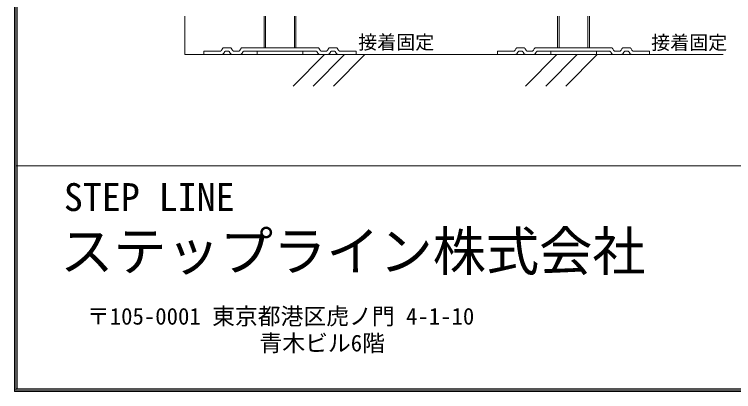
# Model space of a CAD drawing. Units: millimetres on the paper, enlarged 20 times, with parts at other scales. Extents: x -4101 to 4099, y -29121 to 2820.
# Drawn here: x -4004 to -2112, y -2820 to -1829 of the extents above; entities that cross this region are included whole.
import ezdxf
from ezdxf.enums import TextEntityAlignment as Align

# ---------------------------------------------------------------- set-up
doc = ezdxf.new("R2010")
doc.units = ezdxf.units.MM
doc.header["$LTSCALE"] = 20
doc.layers.add('3-0_構造符号', color=7, linetype='Continuous', lineweight=18)
doc.layers.add('F-F_F-F', color=7, linetype='Continuous', lineweight=9)
doc.styles.add('ＭＳ ゴシック', font='')
doc.styles.get('ＭＳ ゴシック').set_extended_font_data('MS Gothic')

msp = doc.modelspace()

# ---------------------------------------------------------------- linework, layer by layer
at = {"layer": '3-0_構造符号'}
for p, q in [((-3554.86, -1833.82), (-3554.86, -1934.89)), ((-3346.64, -1916.71), (-3346.64, -1833.82)), ((-3342.86, -1916.71), (-3342.86, -1833.82)), ((-3266.86, -1833.82), (-3266.86, -1916.71)), ((-3263.08, -1833.82), (-3263.08, -1916.71)), ((-2574.64, -1911.73), (-2574.64, -1833.82)), ((-2574.64, -1916.71), (-2574.64, -1833.82)), ((-2570.86, -1911.73), (-2570.86, -1833.82)), ((-2570.86, -1916.71), (-2570.86, -1833.82)), ((-2494.86, -1833.82), (-2494.86, -1911.73)), ((-2494.86, -1833.82), (-2494.86, -1916.71)), ((-2491.08, -1833.82), (-2491.08, -1911.73)), ((-2491.08, -1833.82), (-2491.08, -1916.71)), ((-3504.86, -1934.89), (-3504.86, -1925.71)), ((-3462.94, -1925.71), (-3504.86, -1925.71)), ((-3458.61, -1923.21), (-3456.3, -1919.21)), ((-3452.8, -1931.14), (-3451.11, -1928.21)), ((-3451.97, -1916.71), (-3436.48, -1916.71)), ((-3441.67, -1925.71), (-3446.78, -1925.71)), ((-3435.65, -1931.14), (-3437.34, -1928.21)), ((-3432.15, -1919.21), (-3429.84, -1923.21)), ((-3414.66, -1925.71), (-3425.51, -1925.71)), ((-3410.33, -1923.21), (-3408.02, -1919.21)), ((-3404.51, -1931.14), (-3402.82, -1928.21)), ((-3403.69, -1916.71), (-3206.03, -1916.71)), ((-3398.49, -1925.71), (-3211.23, -1925.71)), ((-3364.86, -1934.89), (-3364.86, -1925.71)), ((-3244.86, -1934.89), (-3244.86, -1925.71)), ((-3205.2, -1931.14), (-3206.9, -1928.21)), ((-3199.39, -1923.21), (-3201.7, -1919.21)), ((-3195.06, -1925.71), (-3184.21, -1925.71)), ((-3177.57, -1919.21), (-3179.88, -1923.21)), ((-3174.07, -1931.14), (-3172.38, -1928.21)), ((-3157.75, -1916.71), (-3173.24, -1916.71)), ((-3168.05, -1925.71), (-3162.94, -1925.71)), ((-3156.92, -1931.14), (-3158.61, -1928.21)), ((-3151.11, -1923.21), (-3153.42, -1919.21)), ((-3146.78, -1925.71), (-3104.86, -1925.71)), ((-3104.86, -1925.71), (-3104.86, -1934.89)), ((-3104.86, -1934.89), (-3104.86, -1925.71)), ((-2732.86, -1934.89), (-2732.86, -1925.71)), ((-2690.94, -1925.71), (-2732.86, -1925.71)), ((-2686.61, -1923.21), (-2684.3, -1919.21)), ((-2680.8, -1931.14), (-2679.11, -1928.21)), ((-2679.97, -1916.71), (-2664.48, -1916.71)), ((-2669.67, -1925.71), (-2674.78, -1925.71)), ((-2663.65, -1931.14), (-2665.34, -1928.21)), ((-2660.15, -1919.21), (-2657.84, -1923.21)), ((-2642.66, -1925.71), (-2653.51, -1925.71)), ((-2638.33, -1923.21), (-2636.02, -1919.21)), ((-2632.51, -1931.14), (-2630.82, -1928.21)), ((-2631.69, -1916.71), (-2434.03, -1916.71)), ((-2626.49, -1925.71), (-2439.23, -1925.71)), ((-2592.86, -1934.89), (-2592.86, -1925.71)), ((-2472.86, -1934.89), (-2472.86, -1925.71)), ((-2433.2, -1931.14), (-2434.9, -1928.21)), ((-2427.39, -1923.21), (-2429.7, -1919.21)), ((-2423.06, -1925.71), (-2412.21, -1925.71)), ((-2405.57, -1919.21), (-2407.88, -1923.21)), ((-2402.07, -1931.14), (-2400.38, -1928.21)), ((-2385.75, -1916.71), (-2401.24, -1916.71)), ((-2396.05, -1925.71), (-2390.94, -1925.71)), ((-2384.92, -1931.14), (-2386.61, -1928.21)), ((-2379.11, -1923.21), (-2381.42, -1919.21)), ((-2374.78, -1925.71), (-2332.86, -1925.71)), ((-2332.86, -1925.71), (-2332.86, -1934.89)), ((-2332.86, -1934.89), (-2332.86, -1925.71)), ((-3554.86, -1934.89), (-2139.13, -1934.89)), ((-3270.56, -2017.4), (-3188.04, -1934.89)), ((-3217.52, -2017.4), (-3135.01, -1934.89)), ((-3164.49, -2017.4), (-3081.97, -1934.89)), ((-2659.1, -2017.4), (-2576.59, -1934.89)), ((-2606.07, -2017.4), (-2523.55, -1934.89)), ((-2553.04, -2017.4), (-2470.52, -1934.89))]:
    msp.add_line(p, q, dxfattribs=at)
at = {"layer": '3-0_構造符号', "color": 4}
for p, q in [((-3459.29, -1934.89), (-3504.86, -1934.89)), ((-3411.01, -1934.89), (-3429.16, -1934.89)), ((-3364.86, -1934.89), (-3244.86, -1934.89)), ((-3198.71, -1934.89), (-3180.56, -1934.89)), ((-3150.42, -1934.89), (-3104.86, -1934.89)), ((-2325.36, -1934.89), (-2740.36, -1934.89))]:
    msp.add_line(p, q, dxfattribs=at)
at = {"layer": '3-0_構造符号'}
for points in [[(-3462.94, -1925.71), (-3462.42, -1925.68), (-3461.9, -1925.6), (-3461.4, -1925.46), (-3460.91, -1925.28), (-3460.44, -1925.04), (-3460, -1924.75), (-3459.6, -1924.42), (-3459.23, -1924.05), (-3458.9, -1923.65), (-3458.61, -1923.21)], [(-3451.97, -1916.71), (-3452.49, -1916.74), (-3453.01, -1916.82), (-3453.52, -1916.95), (-3454.01, -1917.14), (-3454.47, -1917.38), (-3454.91, -1917.66), (-3455.32, -1917.99), (-3455.69, -1918.36), (-3456.02, -1918.77), (-3456.3, -1919.21)], [(-3446.78, -1925.71), (-3447.3, -1925.74), (-3447.82, -1925.82), (-3448.32, -1925.95), (-3448.81, -1926.14), (-3449.28, -1926.38), (-3449.71, -1926.66), (-3450.12, -1926.99), (-3450.49, -1927.36), (-3450.82, -1927.77), (-3451.11, -1928.21)], [(-3437.34, -1928.21), (-3437.63, -1927.77), (-3437.96, -1927.36), (-3438.33, -1926.99), (-3438.73, -1926.66), (-3439.17, -1926.38), (-3439.64, -1926.14), (-3440.13, -1925.95), (-3440.63, -1925.82), (-3441.15, -1925.74), (-3441.67, -1925.71)], [(-3432.15, -1919.21), (-3432.43, -1918.77), (-3432.76, -1918.36), (-3433.13, -1917.99), (-3433.54, -1917.66), (-3433.98, -1917.38), (-3434.44, -1917.14), (-3434.93, -1916.95), (-3435.44, -1916.82), (-3435.95, -1916.74), (-3436.48, -1916.71)], [(-3429.84, -1923.21), (-3429.55, -1923.65), (-3429.22, -1924.05), (-3428.85, -1924.42), (-3428.45, -1924.75), (-3428.01, -1925.04), (-3427.54, -1925.28), (-3427.05, -1925.46), (-3426.55, -1925.6), (-3426.03, -1925.68), (-3425.51, -1925.71)], [(-3414.66, -1925.71), (-3414.14, -1925.68), (-3413.62, -1925.6), (-3413.11, -1925.46), (-3412.62, -1925.28), (-3412.16, -1925.04), (-3411.72, -1924.75), (-3411.31, -1924.42), (-3410.94, -1924.05), (-3410.61, -1923.65), (-3410.33, -1923.21)], [(-3403.69, -1916.71), (-3404.21, -1916.74), (-3404.73, -1916.82), (-3405.23, -1916.95), (-3405.72, -1917.14), (-3406.19, -1917.38), (-3406.63, -1917.66), (-3407.03, -1917.99), (-3407.4, -1918.36), (-3407.73, -1918.77), (-3408.02, -1919.21)], [(-3398.49, -1925.71), (-3399.01, -1925.74), (-3399.53, -1925.82), (-3400.04, -1925.95), (-3400.53, -1926.14), (-3400.99, -1926.38), (-3401.43, -1926.66), (-3401.84, -1926.99), (-3402.21, -1927.36), (-3402.54, -1927.77), (-3402.82, -1928.21)], [(-3206.9, -1928.21), (-3207.18, -1927.77), (-3207.51, -1927.36), (-3207.88, -1926.99), (-3208.29, -1926.66), (-3208.73, -1926.38), (-3209.19, -1926.14), (-3209.68, -1925.95), (-3210.19, -1925.82), (-3210.7, -1925.74), (-3211.23, -1925.71)], [(-3201.7, -1919.21), (-3201.98, -1918.77), (-3202.31, -1918.36), (-3202.68, -1917.99), (-3203.09, -1917.66), (-3203.53, -1917.38), (-3204, -1917.14), (-3204.48, -1916.95), (-3204.99, -1916.82), (-3205.51, -1916.74), (-3206.03, -1916.71)], [(-3199.39, -1923.21), (-3199.1, -1923.65), (-3198.78, -1924.05), (-3198.41, -1924.42), (-3198, -1924.75), (-3197.56, -1925.04), (-3197.09, -1925.28), (-3196.6, -1925.46), (-3196.1, -1925.6), (-3195.58, -1925.68), (-3195.06, -1925.71)], [(-3184.21, -1925.71), (-3183.69, -1925.68), (-3183.17, -1925.6), (-3182.67, -1925.46), (-3182.18, -1925.28), (-3181.71, -1925.04), (-3181.27, -1924.75), (-3180.87, -1924.42), (-3180.5, -1924.05), (-3180.17, -1923.65), (-3179.88, -1923.21)], [(-3173.24, -1916.71), (-3173.76, -1916.74), (-3174.28, -1916.82), (-3174.79, -1916.95), (-3175.28, -1917.14), (-3175.74, -1917.38), (-3176.18, -1917.66), (-3176.59, -1917.99), (-3176.96, -1918.36), (-3177.29, -1918.77), (-3177.57, -1919.21)], [(-3168.05, -1925.71), (-3168.57, -1925.74), (-3169.09, -1925.82), (-3169.59, -1925.95), (-3170.08, -1926.14), (-3170.55, -1926.38), (-3170.98, -1926.66), (-3171.39, -1926.99), (-3171.76, -1927.36), (-3172.09, -1927.77), (-3172.38, -1928.21)], [(-3158.61, -1928.21), (-3158.9, -1927.77), (-3159.23, -1927.36), (-3159.6, -1926.99), (-3160, -1926.66), (-3160.44, -1926.38), (-3160.91, -1926.14), (-3161.4, -1925.95), (-3161.9, -1925.82), (-3162.42, -1925.74), (-3162.94, -1925.71)], [(-3153.42, -1919.21), (-3153.7, -1918.77), (-3154.03, -1918.36), (-3154.4, -1917.99), (-3154.81, -1917.66), (-3155.25, -1917.38), (-3155.71, -1917.14), (-3156.2, -1916.95), (-3156.71, -1916.82), (-3157.22, -1916.74), (-3157.75, -1916.71)], [(-3151.11, -1923.21), (-3150.82, -1923.65), (-3150.49, -1924.05), (-3150.12, -1924.42), (-3149.71, -1924.75), (-3149.28, -1925.04), (-3148.81, -1925.28), (-3148.32, -1925.46), (-3147.82, -1925.6), (-3147.3, -1925.68), (-3146.78, -1925.71)], [(-2690.94, -1925.71), (-2690.42, -1925.68), (-2689.9, -1925.6), (-2689.4, -1925.46), (-2688.91, -1925.28), (-2688.44, -1925.04), (-2688, -1924.75), (-2687.6, -1924.42), (-2687.23, -1924.05), (-2686.9, -1923.65), (-2686.61, -1923.21)], [(-2679.97, -1916.71), (-2680.49, -1916.74), (-2681.01, -1916.82), (-2681.52, -1916.95), (-2682.01, -1917.14), (-2682.47, -1917.38), (-2682.91, -1917.66), (-2683.32, -1917.99), (-2683.69, -1918.36), (-2684.02, -1918.77), (-2684.3, -1919.21)], [(-2674.78, -1925.71), (-2675.3, -1925.74), (-2675.82, -1925.82), (-2676.32, -1925.95), (-2676.81, -1926.14), (-2677.28, -1926.38), (-2677.71, -1926.66), (-2678.12, -1926.99), (-2678.49, -1927.36), (-2678.82, -1927.77), (-2679.11, -1928.21)], [(-2665.34, -1928.21), (-2665.63, -1927.77), (-2665.96, -1927.36), (-2666.33, -1926.99), (-2666.73, -1926.66), (-2667.17, -1926.38), (-2667.64, -1926.14), (-2668.13, -1925.95), (-2668.63, -1925.82), (-2669.15, -1925.74), (-2669.67, -1925.71)], [(-2660.15, -1919.21), (-2660.43, -1918.77), (-2660.76, -1918.36), (-2661.13, -1917.99), (-2661.54, -1917.66), (-2661.98, -1917.38), (-2662.44, -1917.14), (-2662.93, -1916.95), (-2663.44, -1916.82), (-2663.95, -1916.74), (-2664.48, -1916.71)], [(-2657.84, -1923.21), (-2657.55, -1923.65), (-2657.22, -1924.05), (-2656.85, -1924.42), (-2656.45, -1924.75), (-2656.01, -1925.04), (-2655.54, -1925.28), (-2655.05, -1925.46), (-2654.55, -1925.6), (-2654.03, -1925.68), (-2653.51, -1925.71)], [(-2642.66, -1925.71), (-2642.14, -1925.68), (-2641.62, -1925.6), (-2641.11, -1925.46), (-2640.62, -1925.28), (-2640.16, -1925.04), (-2639.72, -1924.75), (-2639.31, -1924.42), (-2638.94, -1924.05), (-2638.61, -1923.65), (-2638.33, -1923.21)], [(-2631.69, -1916.71), (-2632.21, -1916.74), (-2632.73, -1916.82), (-2633.23, -1916.95), (-2633.72, -1917.14), (-2634.19, -1917.38), (-2634.63, -1917.66), (-2635.03, -1917.99), (-2635.4, -1918.36), (-2635.73, -1918.77), (-2636.02, -1919.21)], [(-2626.49, -1925.71), (-2627.01, -1925.74), (-2627.53, -1925.82), (-2628.04, -1925.95), (-2628.53, -1926.14), (-2628.99, -1926.38), (-2629.43, -1926.66), (-2629.84, -1926.99), (-2630.21, -1927.36), (-2630.54, -1927.77), (-2630.82, -1928.21)], [(-2434.9, -1928.21), (-2435.18, -1927.77), (-2435.51, -1927.36), (-2435.88, -1926.99), (-2436.29, -1926.66), (-2436.73, -1926.38), (-2437.19, -1926.14), (-2437.68, -1925.95), (-2438.19, -1925.82), (-2438.7, -1925.74), (-2439.23, -1925.71)], [(-2429.7, -1919.21), (-2429.98, -1918.77), (-2430.31, -1918.36), (-2430.68, -1917.99), (-2431.09, -1917.66), (-2431.53, -1917.38), (-2432, -1917.14), (-2432.48, -1916.95), (-2432.99, -1916.82), (-2433.51, -1916.74), (-2434.03, -1916.71)], [(-2427.39, -1923.21), (-2427.1, -1923.65), (-2426.78, -1924.05), (-2426.41, -1924.42), (-2426, -1924.75), (-2425.56, -1925.04), (-2425.09, -1925.28), (-2424.6, -1925.46), (-2424.1, -1925.6), (-2423.58, -1925.68), (-2423.06, -1925.71)], [(-2412.21, -1925.71), (-2411.69, -1925.68), (-2411.17, -1925.6), (-2410.67, -1925.46), (-2410.18, -1925.28), (-2409.71, -1925.04), (-2409.27, -1924.75), (-2408.87, -1924.42), (-2408.5, -1924.05), (-2408.17, -1923.65), (-2407.88, -1923.21)], [(-2401.24, -1916.71), (-2401.76, -1916.74), (-2402.28, -1916.82), (-2402.79, -1916.95), (-2403.28, -1917.14), (-2403.74, -1917.38), (-2404.18, -1917.66), (-2404.59, -1917.99), (-2404.96, -1918.36), (-2405.29, -1918.77), (-2405.57, -1919.21)], [(-2396.05, -1925.71), (-2396.57, -1925.74), (-2397.09, -1925.82), (-2397.59, -1925.95), (-2398.08, -1926.14), (-2398.55, -1926.38), (-2398.98, -1926.66), (-2399.39, -1926.99), (-2399.76, -1927.36), (-2400.09, -1927.77), (-2400.38, -1928.21)], [(-2386.61, -1928.21), (-2386.9, -1927.77), (-2387.23, -1927.36), (-2387.6, -1926.99), (-2388, -1926.66), (-2388.44, -1926.38), (-2388.91, -1926.14), (-2389.4, -1925.95), (-2389.9, -1925.82), (-2390.42, -1925.74), (-2390.94, -1925.71)], [(-2381.42, -1919.21), (-2381.7, -1918.77), (-2382.03, -1918.36), (-2382.4, -1917.99), (-2382.81, -1917.66), (-2383.25, -1917.38), (-2383.71, -1917.14), (-2384.2, -1916.95), (-2384.71, -1916.82), (-2385.22, -1916.74), (-2385.75, -1916.71)], [(-2379.11, -1923.21), (-2378.82, -1923.65), (-2378.49, -1924.05), (-2378.12, -1924.42), (-2377.71, -1924.75), (-2377.28, -1925.04), (-2376.81, -1925.28), (-2376.32, -1925.46), (-2375.82, -1925.6), (-2375.3, -1925.68), (-2374.78, -1925.71)], [(-3459.29, -1934.89), (-3458.51, -1934.85), (-3457.73, -1934.72), (-3456.98, -1934.52), (-3456.24, -1934.24), (-3455.54, -1933.88), (-3454.88, -1933.46), (-3454.27, -1932.96), (-3453.72, -1932.41), (-3453.23, -1931.8), (-3452.8, -1931.14)], [(-3435.65, -1931.14), (-3435.22, -1931.8), (-3434.73, -1932.41), (-3434.17, -1932.96), (-3433.56, -1933.46), (-3432.91, -1933.88), (-3432.21, -1934.24), (-3431.47, -1934.52), (-3430.71, -1934.72), (-3429.94, -1934.85), (-3429.16, -1934.89)], [(-3411.01, -1934.89), (-3410.23, -1934.85), (-3409.45, -1934.72), (-3408.69, -1934.52), (-3407.96, -1934.24), (-3407.26, -1933.88), (-3406.6, -1933.46), (-3405.99, -1932.96), (-3405.44, -1932.41), (-3404.94, -1931.8), (-3404.51, -1931.14)], [(-3205.2, -1931.14), (-3204.78, -1931.8), (-3204.28, -1932.41), (-3203.73, -1932.96), (-3203.12, -1933.46), (-3202.46, -1933.88), (-3201.76, -1934.24), (-3201.03, -1934.52), (-3200.27, -1934.72), (-3199.49, -1934.85), (-3198.71, -1934.89)], [(-3180.56, -1934.89), (-3179.78, -1934.85), (-3179, -1934.72), (-3178.24, -1934.52), (-3177.51, -1934.24), (-3176.81, -1933.88), (-3176.15, -1933.46), (-3175.54, -1932.96), (-3174.99, -1932.41), (-3174.49, -1931.8), (-3174.07, -1931.14)], [(-3156.92, -1931.14), (-3156.49, -1931.8), (-3156, -1932.41), (-3155.44, -1932.96), (-3154.83, -1933.46), (-3154.17, -1933.88), (-3153.48, -1934.24), (-3152.74, -1934.52), (-3151.98, -1934.72), (-3151.21, -1934.85), (-3150.42, -1934.89)], [(-2687.29, -1934.89), (-2686.51, -1934.85), (-2685.73, -1934.72), (-2684.98, -1934.52), (-2684.24, -1934.24), (-2683.54, -1933.88), (-2682.88, -1933.46), (-2682.27, -1932.96), (-2681.72, -1932.41), (-2681.23, -1931.8), (-2680.8, -1931.14)], [(-2663.65, -1931.14), (-2663.22, -1931.8), (-2662.73, -1932.41), (-2662.17, -1932.96), (-2661.56, -1933.46), (-2660.91, -1933.88), (-2660.21, -1934.24), (-2659.47, -1934.52), (-2658.71, -1934.72), (-2657.94, -1934.85), (-2657.16, -1934.89)], [(-2639.01, -1934.89), (-2638.23, -1934.85), (-2637.45, -1934.72), (-2636.69, -1934.52), (-2635.96, -1934.24), (-2635.26, -1933.88), (-2634.6, -1933.46), (-2633.99, -1932.96), (-2633.44, -1932.41), (-2632.94, -1931.8), (-2632.51, -1931.14)], [(-2433.2, -1931.14), (-2432.78, -1931.8), (-2432.28, -1932.41), (-2431.73, -1932.96), (-2431.12, -1933.46), (-2430.46, -1933.88), (-2429.76, -1934.24), (-2429.03, -1934.52), (-2428.27, -1934.72), (-2427.49, -1934.85), (-2426.71, -1934.89)], [(-2408.56, -1934.89), (-2407.78, -1934.85), (-2407, -1934.72), (-2406.24, -1934.52), (-2405.51, -1934.24), (-2404.81, -1933.88), (-2404.15, -1933.46), (-2403.54, -1932.96), (-2402.99, -1932.41), (-2402.49, -1931.8), (-2402.07, -1931.14)], [(-2384.92, -1931.14), (-2384.49, -1931.8), (-2384, -1932.41), (-2383.44, -1932.96), (-2382.83, -1933.46), (-2382.17, -1933.88), (-2381.48, -1934.24), (-2380.74, -1934.52), (-2379.98, -1934.72), (-2379.21, -1934.85), (-2378.42, -1934.89)]]:
    msp.add_lwpolyline(points, dxfattribs=at)
at = {"layer": 'F-F_F-F', "color": 6}
for p, q in [((-4003.5, 2820.25), (-4003.5, -2820.25)), ((-4000, 2816.75), (-4000, -2816.75)), ((-3996.5, 2813.26), (-3996.5, -2813.25)), ((4000, -2227.25), (-4000, -2227.25)), ((4000, -2816.75), (-4001.75, -2816.75)), ((3996.5, -2813.25), (-4000, -2813.25)), ((4003.5, -2820.25), (-4003.5, -2820.25))]:
    msp.add_line(p, q, dxfattribs=at)

# ---------------------------------------------------------------- texts
at = {"layer": '3-0_構造符号', "style": 'ＭＳ ゴシック'}
for p in [(-3099.19, -1931.48), (-2328.58, -1932.52)]:
    msp.add_text('接着固定', height=36.66, dxfattribs=at).set_placement(p, align=Align.BOTTOM_LEFT)
at = {"layer": 'F-F_F-F', "style": 'ＭＳ ゴシック'}
for s, height, p in [('STEP LINE', 73.31, (-3873.27, -2367.75)), ('ステップライン株式会社', 102.6, (-3882.96, -2533.44)), ('〒105-0001 東京都港区虎ノ門 4-1-10', 43.99, (-3812.7, -2657.46)), ('青木ビル6階', 43.99, (-3358.86, -2727.85))]:
    msp.add_text(s, height=height, dxfattribs=at).set_placement(p, align=Align.BOTTOM_LEFT)

doc.saveas('drawing.dxf')
